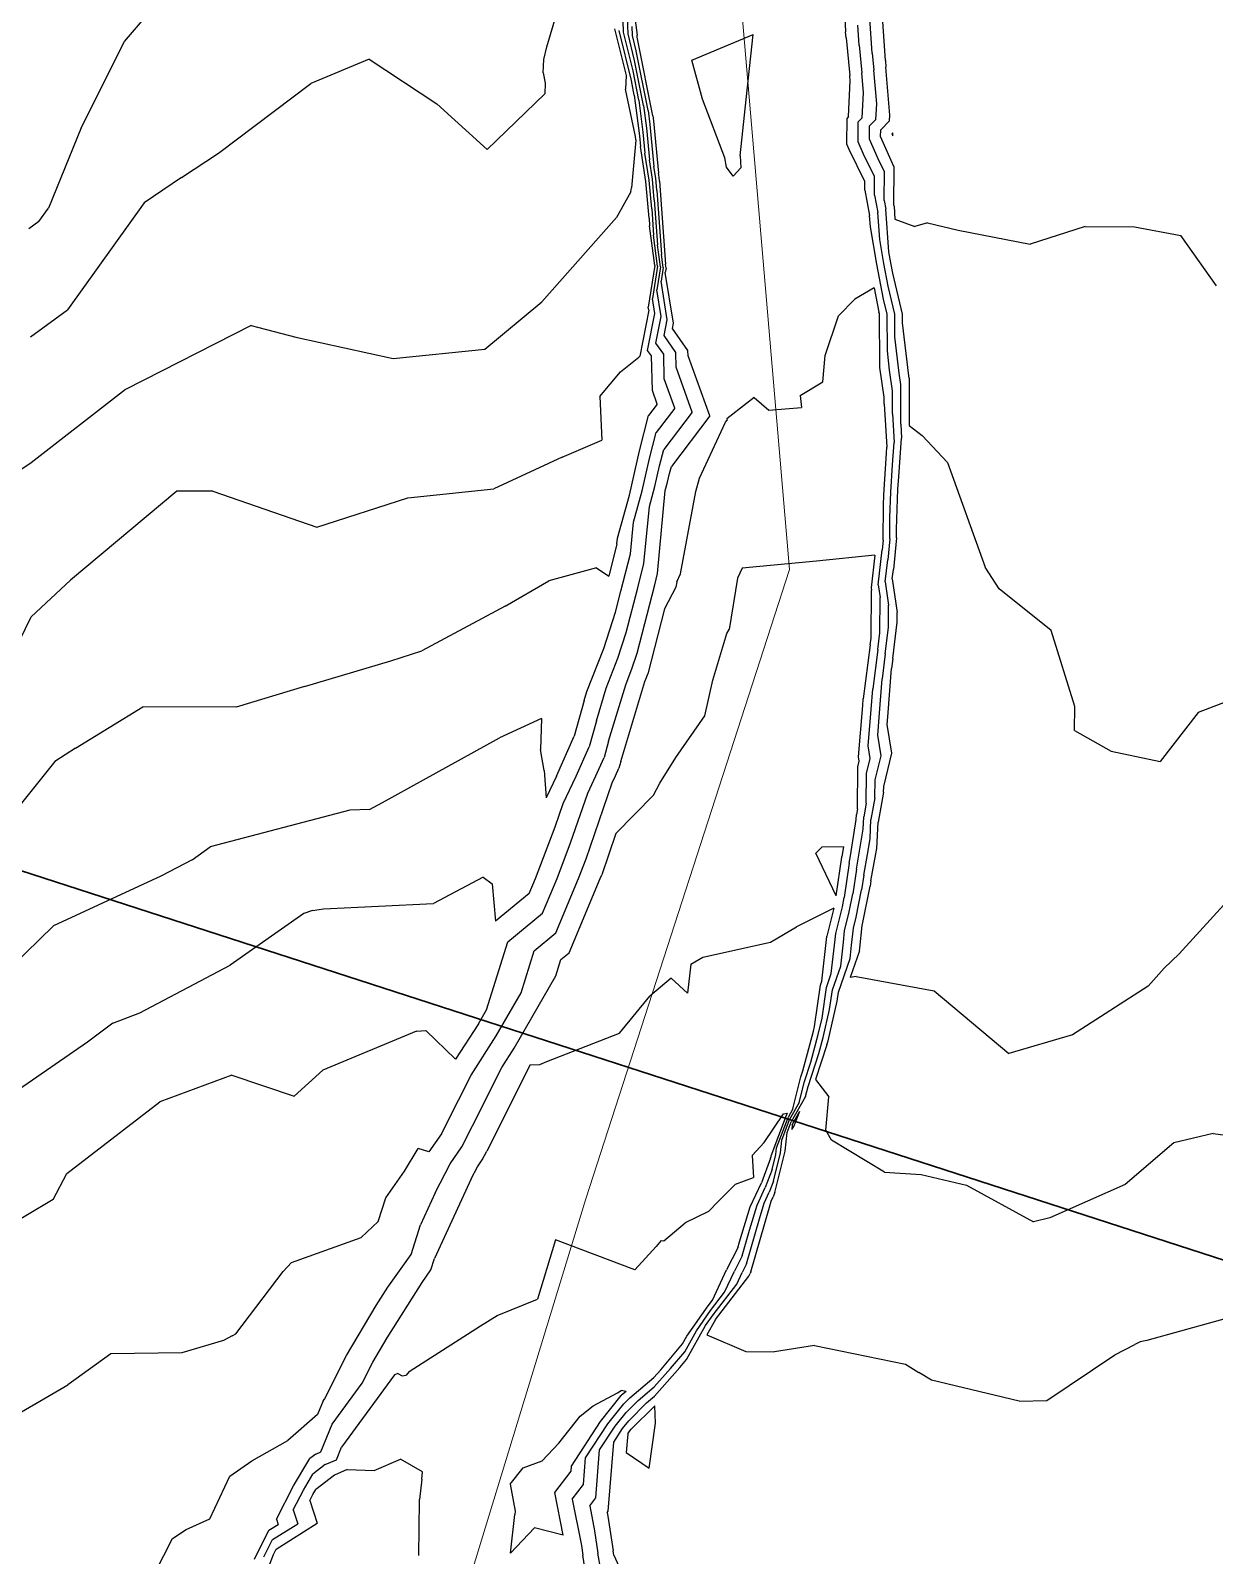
# Model space of a CAD drawing. Header units: metres. Extents: x -1120501 to 1198934, y -4928884 to 66998.
# Drawn here: x -1116 to -1005.4, y 459 to 601.4 of the extents above; entities that cross this region are included whole.
import ezdxf

# ---------------------------------------------------------------- set-up
doc = ezdxf.new("R2010")
doc.units = ezdxf.units.M
doc.layers.add('CL', color=5, linetype='Continuous')
doc.layers.add('Cross Sections', color=10, linetype='Continuous')
doc.layers.add('SURF2CONTOURS', color=7, linetype='Continuous', lineweight=0)

msp = doc.modelspace()

# ---------------------------------------------------------------- linework, layer by layer
at = {"color": 7, "lineweight": 0}
msp.add_circle((-684.64, 190.5), 66807.04, dxfattribs=at)
at = {"layer": 'CL', "linetype": 'Continuous', "lineweight": 0}
msp.add_lwpolyline([(-1035.69, 1461.09), (-1082.93, 1413.37), (-1091.26, 1383.15), (-1084.6, 1351.38), (-1067.7, 1290.1), (-1046.16, 1235.13), (-1016.3, 1185.51), (-1006.06, 1146.36), (-1008.09, 1097.22), (-1020.7, 1053.43), (-1024.74, 1018.09), (-1020.94, 965.61), (-1026.65, 923.13), (-1037.71, 875.18), (-1038.43, 823.3), (-1042.95, 747.27), (-1053.42, 684.56), (-1051.99, 631.61), (-1045.09, 551.05), (-1064.13, 492.27), (-1082.45, 432.3), (-1085.55, 405.76), (-1067.58, 367.8), (-1082.93, 319.26)], dxfattribs=at)
at = {"layer": 'Cross Sections', "linetype": 'Continuous', "lineweight": 30}
msp.add_line((-1202.85, 550.77), (-917.45, 458.33), dxfattribs=at)
at = {"layer": 'SURF2CONTOURS', "color": 4, "linetype": 'Continuous', "lineweight": -3}
for p, q in [((-1060.19, 607.54, 269), (-1059.34, 600.93, 269)), ((-1040.01, 604.18, 269), (-1039.86, 601.25, 269)), ((-1067.76, 599.84, 272), (-1066.84, 602.97, 272)), ((-1060.18, 601.05, 270), (-1060.24, 602.56, 270)), ((-1037.37, 599.26, 270), (-1037.59, 602.49, 270)), ((-1059.86, 596.68, 271), (-1061.02, 601.36, 271)), ((-1059.56, 598.55, 270), (-1060.18, 601.05, 270)), ((-1059.34, 600.74, 269), (-1059.34, 600.93, 269)), ((-1054.22, 598.58, 269), (-1048.5, 600.98, 269)), ((-1049.05, 595.79, 269), (-1048.5, 600.98, 269)), ((-1039.82, 600.69, 269), (-1039.86, 601.25, 269)), ((-1068.05, 598.67, 272), (-1067.76, 599.84, 272)), ((-1059.26, 600.42, 269), (-1059.34, 600.74, 269)), ((-1057.87, 593.39, 269), (-1059.26, 600.42, 269)), ((-1039.82, 600.69, 269), (-1039.47, 597.15, 269)), ((-1084.35, 598.69, 272), (-1089.8, 596.43, 272)), ((-1084.35, 598.69, 272), (-1078.05, 594.52, 272)), ((-1068.11, 597.41, 272), (-1068.05, 598.67, 272)), ((-1058.73, 594.36, 270), (-1059.56, 598.55, 270)), ((-1053.21, 594.94, 269), (-1054.22, 598.58, 269)), ((-1037.37, 599.26, 270), (-1037.22, 597.67, 270)), ((-1068.11, 597.41, 272), (-1067.91, 596.46, 272)), ((-1059.6, 595.34, 271), (-1059.86, 596.68, 271)), ((-1039.59, 593.33, 269), (-1039.43, 596.66, 269)), ((-1039.43, 596.66, 269), (-1039.47, 597.15, 269)), ((-1036.96, 594.53, 270), (-1037.22, 597.67, 270)), ((-1098.41, 589.9, 272), (-1089.8, 596.43, 272)), ((-1067.94, 595.44, 272), (-1073.35, 590.25, 272)), ((-1067.91, 596.46, 272), (-1067.94, 595.44, 272)), ((-1059.6, 595.34, 271), (-1059.12, 591.52, 271)), ((-1049.71, 589.67, 269), (-1049.05, 595.79, 269)), ((-1073.35, 590.25, 272), (-1078.05, 594.52, 272)), ((-1058.73, 594.36, 270), (-1058.47, 592.23, 270)), ((-1051.15, 589.47, 269), (-1053.21, 594.94, 269)), ((-1037.04, 593.06, 270), (-1036.96, 594.53, 270)), ((-1057.87, 593.39, 269), (-1057.81, 592.94, 269)), ((-1057.81, 592.94, 269), (-1057.34, 588.05, 269)), ((-1039.75, 590.74, 269), (-1039.73, 593.19, 269)), ((-1039.59, 593.33, 269), (-1039.73, 593.19, 269)), ((-1037.64, 591.22, 270), (-1037.63, 592.46, 270)), ((-1037.04, 593.06, 270), (-1037.63, 592.46, 270)), ((-1059.12, 591.52, 271), (-1059.03, 590.54, 271)), ((-1058.47, 592.23, 270), (-1058.19, 589.3, 270)), ((-1036.83, 589.37, 270), (-1037.64, 591.22, 270)), ((-1035.53, 591.72, 271), (-1035.45, 591.8, 271)), ((-1035.53, 591.7, 271), (-1035.53, 591.72, 271)), ((-1035.53, 591.7, 271), (-1035.46, 591.54, 271)), ((-1035.46, 591.54, 271), (-1035.45, 591.8, 271)), ((-1101.87, 587.63, 272), (-1098.41, 589.9, 272)), ((-1058.51, 587.28, 271), (-1059.03, 590.54, 271)), ((-1049.71, 589.67, 269), (-1049.65, 588.53, 269)), ((-1039.54, 590.26, 269), (-1039.75, 590.74, 269)), ((-1038.06, 587.28, 269), (-1039.54, 590.26, 269)), ((-1057.9, 587.48, 270), (-1058.19, 589.3, 270)), ((-1050.97, 588.59, 269), (-1051.15, 589.47, 269)), ((-1050.37, 587.77, 269), (-1050.97, 588.59, 269)), ((-1050.37, 587.77, 269), (-1049.65, 588.53, 269)), ((-1036.23, 588.17, 270), (-1036.83, 589.37, 270)), ((-1036.26, 585.5, 270), (-1036.23, 588.17, 270)), ((-1101.87, 587.63, 272), (-1105.37, 585.27, 272)), ((-1058.21, 583.84, 271), (-1058.51, 587.28, 271)), ((-1057.73, 585.56, 270), (-1057.9, 587.48, 270)), ((-1057.28, 587.68, 269), (-1057.34, 588.05, 269)), ((-1057.25, 587.29, 269), (-1057.28, 587.68, 269)), ((-1057.25, 587.29, 269), (-1056.68, 579.56, 269)), ((-1038.07, 586.47, 269), (-1038.06, 587.28, 269)), ((-1105.37, 585.27, 272), (-1112.54, 575.29, 272)), ((-1057.73, 585.56, 270), (-1057.42, 581.35, 270)), ((-1038.07, 586.47, 269), (-1037.62, 584.08, 269)), ((-1036.26, 585.5, 270), (-1036.1, 584.67, 270)), ((-1058.21, 583.84, 271), (-1058.16, 583.14, 271)), ((-1037.55, 583.03, 269), (-1037.62, 584.08, 269)), ((-1035.81, 580.69, 270), (-1036.1, 584.67, 270)), ((-1057.68, 579.42, 271), (-1058.16, 583.14, 271)), ((-1036.94, 579.54, 269), (-1037.55, 583.03, 269)), ((-1057.16, 579.3, 270), (-1057.42, 581.35, 270)), ((-1056.63, 579.17, 269), (-1056.68, 579.56, 269)), ((-1036.32, 576.28, 269), (-1036.94, 579.54, 269)), ((-1035.64, 579.67, 270), (-1035.81, 580.69, 270)), ((-1035.45, 578.72, 270), (-1035.64, 579.67, 270)), ((-1057.68, 579.42, 271), (-1058.29, 575.53, 271)), ((-1057.16, 579.3, 270), (-1057.5, 577.14, 270)), ((-1056.63, 579.17, 269), (-1056.7, 578.76, 269)), ((-1055.94, 574.03, 269), (-1056.7, 578.76, 269)), ((-1034.55, 574.88, 270), (-1035.45, 578.72, 270)), ((-1057.09, 574.65, 270), (-1057.5, 577.14, 270)), ((-1115.98, 572.75, 272), (-1112.54, 575.29, 272)), ((-1058.25, 575.26, 271), (-1059.09, 570.96, 271)), ((-1058.25, 575.26, 271), (-1058.29, 575.53, 271)), ((-1035.99, 574.89, 269), (-1036.32, 576.28, 269)), ((-1057.58, 572.18, 270), (-1057.09, 574.65, 270)), ((-1056.03, 573.55, 269), (-1055.94, 574.03, 269)), ((-1035.96, 571.44, 269), (-1035.99, 574.89, 269)), ((-1034.55, 574.08, 270), (-1034.55, 574.88, 270)), ((-1033.96, 569.11, 270), (-1034.55, 574.08, 270)), ((-1054.58, 571.47, 269), (-1056.03, 573.55, 269)), ((-1056.85, 571.14, 270), (-1057.58, 572.18, 270)), ((-1056.8, 568.84, 270), (-1056.85, 571.14, 270)), ((-1054.57, 570.99, 269), (-1054.58, 571.47, 269)), ((-1052.55, 565.37, 269), (-1054.57, 570.99, 269)), ((-1035.75, 569.64, 269), (-1035.96, 571.44, 269)), ((-1060.88, 569.49, 271), (-1059.18, 570.85, 271)), ((-1059.09, 570.96, 271), (-1059.18, 570.85, 271)), ((-1035.48, 567.71, 269), (-1035.75, 569.64, 269)), ((-1062.8, 567.19, 271), (-1060.88, 569.49, 271)), ((-1055.82, 566.11, 270), (-1056.8, 568.84, 270)), ((-1033.93, 568.89, 270), (-1033.96, 569.11, 270)), ((-1033.93, 568.89, 270), (-1033.94, 564.49, 270)), ((-1062.8, 567.19, 271), (-1062.62, 563.1, 271)), ((-1035.48, 565.57, 269), (-1035.48, 567.71, 269)), ((-1055.82, 566.11, 270), (-1057.56, 563.82, 270)), ((-1052.55, 565.37, 269), (-1056.13, 560.66, 269)), ((-1035.48, 565.57, 269), (-1035.32, 562.89, 269)), ((-1033.94, 564.49, 270), (-1032.72, 563.56, 270)), ((-1066.33, 561.54, 271), (-1062.62, 563.1, 271)), ((-1058.17, 561.41, 270), (-1057.56, 563.82, 270)), ((-1035.47, 560.8, 269), (-1035.32, 562.89, 269)), ((-1030.33, 561.04, 270), (-1032.72, 563.56, 270)), ((-1066.33, 561.54, 271), (-1072.7, 558.56, 271)), ((-1058.86, 558.39, 270), (-1058.17, 561.41, 270)), ((-1030.33, 561.04, 270), (-1026.83, 551.27, 270)), ((-1056.48, 559.2, 269), (-1056.3, 560.01, 269)), ((-1056.3, 560.01, 269), (-1056.13, 560.66, 269)), ((-1035.63, 558.27, 269), (-1035.47, 560.8, 269)), ((-1102.32, 558.35, 271), (-1112.25, 550.04, 271)), ((-1098.95, 558.36, 271), (-1102.32, 558.35, 271)), ((-1098.95, 558.36, 271), (-1089.25, 555, 271)), ((-1080.75, 557.73, 271), (-1072.7, 558.56, 271)), ((-1059.68, 555.45, 270), (-1058.86, 558.39, 270)), ((-1057.42, 550.67, 269), (-1056.7, 558.41, 269)), ((-1056.7, 558.41, 269), (-1056.48, 559.2, 269)), ((-1035.72, 555.9, 269), (-1035.63, 558.27, 269)), ((-1089.25, 555, 271), (-1080.75, 557.73, 271)), ((-1059.95, 552.51, 270), (-1059.68, 555.45, 270)), ((-1035.74, 553.9, 269), (-1035.72, 555.9, 269)), ((-1035.74, 553.9, 269), (-1035.92, 551.95, 269)), ((-1060.84, 549.02, 270), (-1059.95, 552.51, 270)), ((-1049.51, 551.16, 268), (-1049.95, 550.24, 268)), ((-1042.58, 551.82, 268), (-1049.51, 551.16, 268)), ((-1037.12, 552.37, 268), (-1042.58, 551.82, 268)), ((-1037.12, 552.37, 268), (-1037.47, 549.32, 268)), ((-1036.16, 549.87, 269), (-1035.92, 551.95, 269)), ((-1025.51, 549.24, 270), (-1026.83, 551.27, 270)), ((-1115.93, 546.62, 271), (-1112.25, 550.04, 271)), ((-1057.69, 549.6, 269), (-1057.42, 550.67, 269)), ((-1049.95, 550.24, 268), (-1050.74, 545.45, 268)), ((-1036.16, 549.87, 269), (-1035.84, 547.72, 269)), ((-1061.34, 547.06, 270), (-1060.84, 549.02, 270)), ((-1059.34, 543.22, 269), (-1057.69, 549.6, 269)), ((-1037.48, 544.62, 268), (-1037.44, 549.12, 268)), ((-1037.47, 549.32, 268), (-1037.44, 549.12, 268)), ((-1020.67, 545.33, 270), (-1025.51, 549.24, 270)), ((-1062.45, 543.65, 270), (-1061.34, 547.06, 270)), ((-1035.86, 545.62, 269), (-1035.84, 547.72, 269)), ((-1121.22, 535.76, 271), (-1115.93, 546.62, 271)), ((-1050.94, 545.07, 268), (-1050.74, 545.45, 268)), ((-1036.16, 543.15, 269), (-1035.86, 545.62, 269)), ((-1052.25, 540.71, 268), (-1050.94, 545.07, 268)), ((-1037.56, 543.99, 268), (-1038.21, 538.95, 268)), ((-1037.56, 543.99, 268), (-1037.48, 544.62, 268)), ((-1018.46, 538.23, 270), (-1020.67, 545.33, 270)), ((-1064.02, 539.66, 270), (-1062.45, 543.65, 270)), ((-1059.78, 541.86, 269), (-1059.34, 543.22, 269)), ((-1036.16, 543.15, 269), (-1036.46, 540.84, 269)), ((-1060.4, 540.27, 269), (-1059.78, 541.86, 269)), ((-1064.27, 538.82, 270), (-1064.02, 539.66, 270)), ((-1061.99, 535.02, 269), (-1060.4, 540.27, 269)), ((-1053.02, 537.37, 268), (-1052.25, 540.71, 268)), ((-1036.69, 537.63, 269), (-1036.46, 540.84, 269)), ((-999.41, 540.55, 270), (-1006.95, 537.7, 270)), ((-1064.27, 538.82, 270), (-1065.2, 535.49, 270)), ((-1038.65, 533.56, 268), (-1038.26, 538.33, 268)), ((-1038.26, 538.33, 268), (-1038.21, 538.95, 268)), ((-1068.27, 537.13, 270), (-1072.19, 535.31, 270)), ((-1068.27, 537.13, 270), (-1068.34, 534.23, 270)), ((-1055.7, 533.49, 268), (-1053.02, 537.37, 268)), ((-1036.86, 535.56, 269), (-1036.69, 537.63, 269)), ((-1018.47, 536, 270), (-1018.46, 538.23, 270)), ((-1006.95, 537.7, 270), (-1010.49, 533.12, 270)), ((-1066.86, 531.74, 270), (-1065.2, 535.49, 270)), ((-1036.55, 533.64, 269), (-1036.86, 535.56, 269)), ((-1018.47, 536, 270), (-1015.07, 534.07, 270)), ((-1079.28, 531.41, 270), (-1072.19, 535.31, 270)), ((-1068, 532.26, 270), (-1068.34, 534.23, 270)), ((-1061.99, 535.02, 269), (-1062.42, 533.49, 269)), ((-1015.07, 534.07, 270), (-1010.49, 533.12, 270)), ((-1063.18, 531.76, 269), (-1062.42, 533.49, 269)), ((-1057.2, 531.1, 268), (-1055.7, 533.49, 268)), ((-1038.74, 528.69, 268), (-1038.71, 532.62, 268)), ((-1038.71, 532.62, 268), (-1038.58, 533.13, 268)), ((-1038.58, 533.13, 268), (-1038.65, 533.56, 268)), ((-1037.1, 531.39, 269), (-1036.55, 533.64, 269)), ((-1083.12, 529.28, 270), (-1079.28, 531.41, 270)), ((-1068, 532.26, 270), (-1067.81, 529.72, 270)), ((-1066.86, 531.74, 270), (-1067.81, 529.72, 270)), ((-1063.94, 530.15, 269), (-1063.18, 531.76, 269)), ((-1037.12, 529.73, 269), (-1037.1, 531.39, 269)), ((-1065.54, 525.51, 269), (-1063.94, 530.15, 269)), ((-1057.8, 529.96, 268), (-1061.31, 526.4, 268)), ((-1057.8, 529.96, 268), (-1057.2, 531.1, 268)), ((-1037.12, 529.73, 269), (-1037.49, 527.69, 269)), ((-1086.16, 528.56, 270), (-1099.19, 525.13, 270)), ((-1084.32, 528.64, 270), (-1086.16, 528.56, 270)), ((-1084.32, 528.64, 270), (-1083.12, 529.28, 270)), ((-1038.74, 528.69, 268), (-1038.84, 528.16, 268)), ((-1039.41, 524.29, 268), (-1038.86, 527.69, 268)), ((-1038.86, 527.69, 268), (-1038.84, 528.16, 268)), ((-1037.58, 525.89, 269), (-1037.49, 527.69, 269)), ((-1066.81, 522.19, 269), (-1065.54, 525.51, 269)), ((-1061.31, 526.4, 268), (-1062.64, 522.54, 268)), ((-1037.82, 524.42, 269), (-1037.58, 525.89, 269)), ((-1100.89, 523.94, 270), (-1099.19, 525.13, 270)), ((-1039.53, 523.62, 268), (-1039.41, 524.29, 268)), ((-1038.17, 522.51, 269), (-1037.82, 524.42, 269)), ((-1100.89, 523.94, 270), (-1103.8, 522.4, 270)), ((-1039.53, 523.62, 268), (-1039.99, 520.4, 268)), ((-1103.8, 522.4, 270), (-1113.83, 517.78, 270)), ((-1068.17, 518.95, 269), (-1066.81, 522.19, 269)), ((-1065.69, 515.25, 268), (-1062.77, 522.2, 268)), ((-1062.77, 522.2, 268), (-1062.64, 522.54, 268)), ((-1038.17, 522.51, 269), (-1038.37, 521.12, 269)), ((-1040.16, 519.55, 268), (-1039.99, 520.4, 268)), ((-1038.88, 518.57, 269), (-1038.37, 521.12, 269)), ((-1071.42, 516.27, 269), (-1068.17, 518.95, 269)), ((-1040.78, 517.05, 268), (-1040.16, 519.55, 268)), ((-1039.13, 517.56, 269), (-1038.88, 518.57, 269)), ((-1119.6, 512.14, 270), (-1113.83, 517.78, 270)), ((-1040.84, 516.5, 268), (-1040.78, 517.05, 268)), ((-1039.3, 515.96, 269), (-1039.13, 517.56, 269)), ((-1073.41, 509.92, 269), (-1071.42, 516.27, 269)), ((-1041.2, 513.3, 268), (-1040.84, 516.5, 268)), ((-1039.44, 514.73, 269), (-1039.3, 515.96, 269)), ((-1066.93, 513.11, 268), (-1066.46, 514.62, 268)), ((-1066.46, 514.62, 268), (-1065.69, 515.25, 268)), ((-1040.52, 511.58, 269), (-1039.44, 514.73, 269)), ((-1070.8, 506.35, 268), (-1066.93, 513.11, 268)), ((-1041.64, 512.01, 268), (-1041.2, 513.3, 268)), ((-1042.06, 509.15, 268), (-1041.64, 512.01, 268)), ((-1040.64, 510.72, 269), (-1040.52, 511.58, 269)), ((-1074.15, 508.62, 269), (-1073.41, 509.92, 269)), ((-1041.5, 507.03, 269), (-1040.64, 510.72, 269)), ((-1074.15, 508.62, 269), (-1076.28, 505.31, 269)), ((-1042.41, 507.63, 268), (-1042.06, 509.15, 268)), ((-1079.92, 507.92, 269), (-1088.68, 504.3, 269)), ((-1079.92, 507.92, 269), (-1079.05, 507.98, 269)), ((-1079.05, 507.98, 269), (-1076.28, 505.31, 269)), ((-1043.1, 505.04, 268), (-1042.41, 507.63, 268)), ((-1041.6, 506.66, 269), (-1041.5, 507.03, 269)), ((-1071.95, 504.55, 268), (-1070.8, 506.35, 268)), ((-1041.6, 506.66, 269), (-1042.68, 503.42, 269)), ((-1091.36, 501.86, 269), (-1088.68, 504.3, 269)), ((-1074.69, 499.1, 268), (-1071.95, 504.55, 268)), ((-1043.7, 503.22, 268), (-1043.1, 505.04, 268)), ((-1097.17, 503.83, 269), (-1103.89, 501.32, 269)), ((-1097.17, 503.83, 269), (-1091.36, 501.86, 269)), ((-1044.19, 501.27, 268), (-1043.7, 503.22, 268)), ((-1042.68, 503.42, 269), (-1041.44, 501.8, 269)), ((-1112.58, 494.64, 269), (-1103.89, 501.32, 269)), ((-1044.19, 501.27, 268), (-1045.1, 499.67, 268)), ((-1041.71, 498.7, 269), (-1041.44, 501.8, 269)), ((-1047.47, 497.53, 267), (-1045.65, 500.22, 267)), ((-1046.81, 496.3, 267), (-1045.38, 500.09, 267)), ((-1045.65, 500.22, 267), (-1045.33, 500.29, 267)), ((-1045.37, 500.11, 267), (-1045.38, 500.09, 267)), ((-1045.33, 500.29, 267), (-1045.37, 500.11, 267)), ((-1044.81, 499.26, 269), (-1044.13, 500.47, 269)), ((-1044.7, 499.02, 269), (-1044.13, 500.47, 269)), ((-1075.69, 497.12, 268), (-1074.69, 499.1, 268)), ((-1045.82, 497.75, 268), (-1045.1, 499.67, 268)), ((-1044.84, 499.2, 269), (-1044.88, 498.75, 269)), ((-1044.88, 498.75, 269), (-1044.7, 499.02, 269)), ((-1044.84, 499.2, 269), (-1044.81, 499.26, 269)), ((-1041.19, 497.76, 269), (-1041.71, 498.7, 269)), ((-1005.55, 498.39, 269), (-1009.2, 497.49, 269)), ((-1005.55, 498.39, 269), (-1000.78, 497.72, 269)), ((-1076.8, 495.53, 268), (-1075.69, 497.12, 268)), ((-1048.58, 496.32, 267), (-1047.47, 497.53, 267)), ((-1045.93, 496.56, 268), (-1045.82, 497.75, 268)), ((-1036.22, 494.78, 269), (-1041.19, 497.76, 269)), ((-1009.2, 497.49, 269), (-1013.74, 493.6, 269)), ((-1078.19, 492.83, 268), (-1076.8, 495.53, 268)), ((-1048.58, 496.32, 267), (-1048.45, 494.27, 267)), ((-1046.86, 496.08, 267), (-1047.73, 493.77, 267)), ((-1046.86, 496.08, 267), (-1046.82, 496.23, 267)), ((-1046.82, 496.23, 267), (-1046.81, 496.3, 267)), ((-1046.6, 493.94, 268), (-1045.93, 496.56, 268)), ((-1113.88, 492.2, 269), (-1112.58, 494.64, 269)), ((-1050.15, 493.65, 267), (-1048.45, 494.27, 267)), ((-1036.22, 494.78, 269), (-1032.8, 494.55, 269)), ((-1032.8, 494.55, 269), (-1028.57, 493.55, 269)), ((-1078.19, 492.83, 268), (-1079.56, 489.86, 268)), ((-1051.78, 491.99, 267), (-1050.15, 493.65, 267)), ((-1048.78, 491.52, 267), (-1047.73, 493.77, 267)), ((-1047.47, 491.88, 268), (-1046.99, 492.9, 268)), ((-1046.6, 493.94, 268), (-1046.99, 492.9, 268)), ((-1028.57, 493.55, 269), (-1022.3, 490.13, 269)), ((-1013.74, 493.6, 269), (-1020.79, 490.5, 269)), ((-1113.88, 492.2, 269), (-1118.65, 489.34, 269)), ((-1052.68, 491.09, 267), (-1051.78, 491.99, 267)), ((-1049.76, 488.26, 267), (-1048.78, 491.52, 267)), ((-1047.91, 490.41, 268), (-1047.47, 491.88, 268)), ((-1080.44, 487.07, 268), (-1079.56, 489.86, 268)), ((-1056.83, 488.34, 267), (-1054.83, 490.03, 267)), ((-1052.68, 491.09, 267), (-1054.83, 490.03, 267)), ((-1049.11, 486.2, 268), (-1047.91, 490.41, 268)), ((-1020.79, 490.5, 269), (-1022.3, 490.13, 269)), ((-1066.94, 488.44, 267), (-1068.63, 482.9, 267)), ((-1059.53, 485.66, 267), (-1066.94, 488.44, 267)), ((-1082.61, 484.04, 268), (-1080.44, 487.07, 268)), ((-1059.53, 485.66, 267), (-1057.54, 487.83, 267)), ((-1057.09, 488.38, 267), (-1057.54, 487.83, 267)), ((-1057.09, 488.38, 267), (-1056.83, 488.34, 267)), ((-1049.92, 487.7, 267), (-1050.98, 485.65, 267)), ((-1049.92, 487.7, 267), (-1049.76, 488.26, 267)), ((-1052.3, 482.82, 267), (-1050.98, 485.65, 267)), ((-1049.11, 486.2, 268), (-1049.51, 485.41, 268)), ((-1052.24, 481.43, 268), (-1050.02, 484.32, 268)), ((-1050.02, 484.32, 268), (-1049.51, 485.41, 268)), ((-1083.7, 482.31, 268), (-1082.61, 484.04, 268)), ((-1072.4, 481.38, 267), (-1068.63, 482.9, 267)), ((-1052.7, 482.29, 267), (-1052.3, 482.82, 267)), ((-1086.48, 477.66, 268), (-1083.7, 482.31, 268)), ((-1073.96, 480.42, 267), (-1072.4, 481.38, 267)), ((-1054.68, 479.44, 267), (-1052.7, 482.29, 267)), ((-1052.93, 480.44, 268), (-1052.24, 481.43, 268)), ((-1080.61, 476.15, 267), (-1073.96, 480.42, 267)), ((-1054.71, 477.26, 268), (-1052.93, 480.44, 268)), ((-1057.12, 476.32, 267), (-1055.08, 478.74, 267)), ((-1055.08, 478.74, 267), (-1054.68, 479.44, 267)), ((-1088.54, 473.58, 268), (-1086.48, 477.66, 268)), ((-1055.33, 476.54, 268), (-1054.71, 477.26, 268)), ((-1081.98, 475.85, 267), (-1086.94, 469.09, 267)), ((-1081.68, 475.98, 267), (-1081.98, 475.85, 267)), ((-1081.68, 475.98, 267), (-1081.28, 475.75, 267)), ((-1081.28, 475.75, 267), (-1080.91, 475.82, 267)), ((-1080.61, 476.15, 267), (-1080.91, 475.82, 267)), ((-1057.12, 476.32, 267), (-1057.78, 475.58, 267)), ((-1055.33, 476.54, 268), (-1057.71, 473.85, 268)), ((-1060.01, 473.7, 267), (-1057.78, 475.58, 267)), ((-1088.66, 473.41, 268), (-1089.18, 472.14, 268)), ((-1088.66, 473.41, 268), (-1088.54, 473.58, 268)), ((-1062.06, 471.26, 267), (-1060.58, 473.13, 267)), ((-1060.01, 473.7, 267), (-1060.58, 473.13, 267)), ((-1058.45, 473.22, 268), (-1060.12, 471.55, 268)), ((-1058.45, 473.22, 268), (-1057.71, 473.85, 268)), ((-1089.18, 472.14, 268), (-1091.96, 469.71, 268)), ((-1060.7, 470.82, 268), (-1060.12, 471.55, 268)), ((-1064.14, 468.08, 267), (-1062.06, 471.26, 267)), ((-1061.51, 469.57, 268), (-1060.7, 470.82, 268)), ((-1095.32, 467.81, 268), (-1091.96, 469.71, 268)), ((-1087.42, 467.91, 267), (-1086.94, 469.09, 267)), ((-1062.05, 463.1, 268), (-1061.51, 469.57, 268)), ((-1097.38, 466.38, 268), (-1095.32, 467.81, 268)), ((-1088.47, 467.47, 267), (-1089.61, 466.58, 267)), ((-1088.47, 467.47, 267), (-1087.42, 467.91, 267)), ((-1064.35, 465.6, 267), (-1064.14, 468.08, 267)), ((-1099.24, 462.41, 268), (-1097.38, 466.38, 268)), ((-1090.5, 465.08, 267), (-1089.61, 466.58, 267)), ((-1091.44, 463.24, 267), (-1090.5, 465.08, 267)), ((-1065.39, 464.23, 267), (-1064.35, 465.6, 267)), ((-1065.39, 464.23, 267), (-1064.54, 459.9, 267)), ((-1091.44, 463.24, 267), (-1091.02, 461.93, 267)), ((-1062.14, 462.99, 268), (-1062.05, 463.1, 268)), ((-1062.14, 462.99, 268), (-1062.07, 462.64, 268)), ((-1102.72, 460.57, 268), (-1101.44, 461.39, 268)), ((-1101.44, 461.39, 268), (-1099.24, 462.41, 268)), ((-1093.38, 460.46, 267), (-1091.02, 461.93, 267)), ((-1062.07, 462.64, 268), (-1061.58, 459.4, 268)), ((-1105.62, 454.91, 268), (-1102.72, 460.57, 268)), ((-1094.18, 458.85, 267), (-1093.38, 460.46, 267)), ((-1064.54, 459.9, 267), (-1064.4, 458.99, 267)), ((-1063.95, 456.25, 267), (-1064.4, 458.99, 267)), ((-1061.51, 459.02, 268), (-1061.58, 459.4, 268)), ((-1061.51, 459.02, 268), (-1060.12, 455.93, 268))]:
    msp.add_line(p, q, dxfattribs=at)
at = {"layer": 'SURF2CONTOURS', "color": 2, "linetype": 'Continuous', "lineweight": -3}
for p, q in [((-1107.21, 600.33, 272.5), (-1104.05, 604, 272.5)), ((-1060.6, 601.21, 270.5), (-1060.68, 603.38, 270.5)), ((-1036.15, 598.55, 270.5), (-1036.46, 603.11, 270.5)), ((-1061.44, 601.52, 271.5), (-1060.36, 597.15, 271.5)), ((-1059.71, 597.61, 270.5), (-1060.6, 601.21, 270.5)), ((-1059.76, 600.89, 269.5), (-1059.79, 601.75, 269.5)), ((-1059.41, 599.48, 269.5), (-1059.76, 600.89, 269.5)), ((-1038.6, 599.98, 269.5), (-1038.72, 601.87, 269.5)), ((-1111.24, 592.27, 272.5), (-1107.21, 600.33, 272.5)), ((-1058.3, 593.88, 269.5), (-1059.41, 599.48, 269.5)), ((-1038.6, 599.98, 269.5), (-1038.34, 597.41, 269.5)), ((-1036.15, 598.55, 270.5), (-1036.09, 597.93, 270.5)), ((-1060.36, 597.15, 271.5), (-1060.42, 595.88, 271.5)), ((-1059.17, 594.85, 270.5), (-1059.71, 597.61, 270.5)), ((-1038.19, 595.59, 269.5), (-1038.34, 597.41, 269.5)), ((-1035.73, 593.46, 270.5), (-1036.09, 597.93, 270.5)), ((-1059.49, 591.48, 271.5), (-1060.42, 595.88, 271.5)), ((-1038.31, 593.2, 269.5), (-1038.19, 595.59, 269.5)), ((-1059.17, 594.85, 270.5), (-1058.79, 591.87, 270.5)), ((-1058.3, 593.88, 269.5), (-1058.14, 592.58, 269.5)), ((-1058.14, 592.58, 269.5), (-1057.76, 588.67, 269.5)), ((-1038.7, 590.98, 269.5), (-1038.68, 592.83, 269.5)), ((-1038.31, 593.2, 269.5), (-1038.68, 592.83, 269.5)), ((-1035.76, 592.92, 270.5), (-1036.58, 592.09, 270.5)), ((-1035.76, 592.92, 270.5), (-1035.73, 593.46, 270.5)), ((-1111.24, 592.27, 272.5), (-1114.29, 584.79, 272.5)), ((-1059.44, 591.11, 271.5), (-1059.87, 586.66, 271.5)), ((-1059.45, 591.16, 271.5), (-1059.49, 591.48, 271.5)), ((-1059.45, 591.16, 271.5), (-1059.45, 591.16, 271.5)), ((-1059.45, 591.16, 271.5), (-1059.44, 591.11, 271.5)), ((-1058.79, 591.87, 270.5), (-1058.61, 589.92, 270.5)), ((-1038.19, 589.81, 269.5), (-1038.7, 590.98, 269.5)), ((-1036.59, 591.46, 270.5), (-1036.58, 592.09, 270.5)), ((-1035.48, 588.93, 270.5), (-1036.59, 591.46, 270.5)), ((-1058.2, 587.38, 270.5), (-1058.61, 589.92, 270.5)), ((-1037.15, 587.72, 269.5), (-1038.19, 589.81, 269.5)), ((-1057.59, 587.58, 269.5), (-1057.76, 588.67, 269.5)), ((-1035.32, 588.61, 270.5), (-1035.48, 588.93, 270.5)), ((-1035.35, 585.01, 270.5), (-1035.32, 588.61, 270.5)), ((-1059.92, 586.29, 271.5), (-1059.87, 586.66, 271.5)), ((-1057.97, 584.7, 270.5), (-1058.2, 587.38, 270.5)), ((-1057.49, 586.43, 269.5), (-1057.59, 587.58, 269.5)), ((-1037.16, 585.98, 269.5), (-1037.15, 587.72, 269.5)), ((-1059.92, 586.29, 271.5), (-1061.27, 583.91, 271.5)), ((-1057.49, 586.43, 269.5), (-1057.05, 580.46, 269.5)), ((-1037.16, 585.98, 269.5), (-1036.86, 584.38, 269.5)), ((-1115.21, 583.52, 272.5), (-1114.29, 584.79, 272.5)), ((-1061.27, 583.91, 271.5), (-1068.22, 576.02, 271.5)), ((-1057.97, 584.7, 270.5), (-1057.79, 582.24, 270.5)), ((-1036.68, 581.86, 269.5), (-1036.86, 584.38, 269.5)), ((-1035.35, 585.01, 270.5), (-1035.34, 584.97, 270.5)), ((-1035.34, 584.97, 270.5), (-1035.25, 583.75, 270.5)), ((-1115.21, 583.52, 272.5), (-1116.13, 582.84, 272.5)), ((-1035.25, 583.75, 270.5), (-1033.39, 583.07, 270.5)), ((-1032.22, 583.42, 270.5), (-1033.39, 583.07, 270.5)), ((-1032.22, 583.42, 270.5), (-1029.36, 582.72, 270.5)), ((-1029.36, 582.72, 270.5), (-1022.61, 581.4, 270.5)), ((-1017.5, 583.07, 270.5), (-1022.61, 581.4, 270.5)), ((-1017.5, 583.07, 270.5), (-1012.89, 583.03, 270.5)), ((-1012.89, 583.03, 270.5), (-1008.56, 582.21, 270.5)), ((-1057.42, 579.36, 270.5), (-1057.79, 582.24, 270.5)), ((-1036.29, 579.6, 269.5), (-1036.68, 581.86, 269.5)), ((-1005.22, 577.53, 270.5), (-1008.56, 582.21, 270.5)), ((-1056.9, 579.23, 269.5), (-1057.05, 580.46, 269.5)), ((-1035.88, 577.5, 269.5), (-1036.29, 579.6, 269.5)), ((-1057.42, 579.36, 270.5), (-1057.89, 576.34, 270.5)), ((-1056.9, 579.23, 269.5), (-1057.1, 577.95, 269.5)), ((-1056.52, 574.34, 269.5), (-1057.1, 577.95, 269.5)), ((-1037.19, 577.34, 268.5), (-1039, 576.27, 268.5)), ((-1037.19, 577.34, 268.5), (-1036.75, 575.05, 268.5)), ((-1035.27, 574.89, 269.5), (-1035.88, 577.5, 269.5)), ((-1073.54, 571.61, 271.5), (-1068.22, 576.02, 271.5)), ((-1057.67, 574.95, 270.5), (-1057.89, 576.34, 270.5)), ((-1040.53, 574.73, 268.5), (-1039, 576.27, 268.5)), ((-1058.35, 571.5, 270.5), (-1057.67, 574.95, 270.5)), ((-1056.8, 572.87, 269.5), (-1056.52, 574.34, 269.5)), ((-1041.78, 571.02, 268.5), (-1040.53, 574.73, 268.5)), ((-1036.71, 574.9, 268.5), (-1036.75, 575.05, 268.5)), ((-1036.67, 570.12, 268.5), (-1036.71, 574.9, 268.5)), ((-1035.26, 572.76, 269.5), (-1035.27, 574.89, 269.5)), ((-1095.36, 573.81, 271.5), (-1107.12, 567.83, 271.5)), ((-1095.36, 573.81, 271.5), (-1091.19, 572.73, 271.5)), ((-1091.19, 572.73, 271.5), (-1082.1, 570.74, 271.5)), ((-1055.72, 571.31, 269.5), (-1056.8, 572.87, 269.5)), ((-1034.86, 569.38, 269.5), (-1035.26, 572.76, 269.5)), ((-1082.1, 570.74, 271.5), (-1073.54, 571.61, 271.5)), ((-1057.99, 570.98, 270.5), (-1058.35, 571.5, 270.5)), ((-1055.68, 569.92, 269.5), (-1055.72, 571.31, 269.5)), ((-1041.98, 568.57, 268.5), (-1041.78, 571.02, 268.5)), ((-1057.91, 567.76, 270.5), (-1057.99, 570.98, 270.5)), ((-1054.18, 565.74, 269.5), (-1055.68, 569.92, 269.5)), ((-1036.65, 569.9, 268.5), (-1036.67, 570.12, 268.5)), ((-1036.25, 567.12, 268.5), (-1036.65, 569.9, 268.5)), ((-1044.11, 567.27, 268.5), (-1041.98, 568.57, 268.5)), ((-1034.71, 568.3, 269.5), (-1034.86, 569.38, 269.5)), ((-1034.71, 564.62, 269.5), (-1034.71, 568.3, 269.5)), ((-1107.12, 567.83, 271.5), (-1115.92, 560.99, 271.5)), ((-1057.45, 566.48, 270.5), (-1057.91, 567.76, 270.5)), ((-1048.4, 567.09, 268.5), (-1049.11, 566.53, 268.5)), ((-1048.4, 567.09, 268.5), (-1047.04, 565.91, 268.5)), ((-1044.11, 567.27, 268.5), (-1043.98, 566.16, 268.5)), ((-1036.25, 566.52, 268.5), (-1036.25, 567.12, 268.5)), ((-1059.11, 562.12, 270.5), (-1058.27, 565.41, 270.5)), ((-1057.45, 566.48, 270.5), (-1058.27, 565.41, 270.5)), ((-1054.18, 565.74, 269.5), (-1056.85, 562.24, 269.5)), ((-1049.11, 566.53, 268.5), (-1050.96, 565.12, 268.5)), ((-1047.04, 565.91, 268.5), (-1043.98, 566.16, 268.5)), ((-1036.25, 566.52, 268.5), (-1036, 562.47, 268.5)), ((-1053.51, 559.57, 268.5), (-1051.07, 564.79, 268.5)), ((-1051.07, 564.79, 268.5), (-1050.91, 564.99, 268.5)), ((-1050.96, 565.12, 268.5), (-1050.91, 564.99, 268.5)), ((-1034.71, 564.62, 269.5), (-1034.63, 563.31, 269.5)), ((-1036.04, 561.9, 268.5), (-1036, 562.47, 268.5)), ((-1034.9, 559.69, 269.5), (-1034.63, 563.31, 269.5)), ((-1060.05, 557.98, 270.5), (-1059.11, 562.12, 270.5)), ((-1057.24, 560.71, 269.5), (-1056.85, 562.24, 269.5)), ((-1036.29, 558.02, 268.5), (-1036.04, 561.9, 268.5)), ((-1115.92, 560.99, 271.5), (-1119.73, 558.44, 271.5)), ((-1057.67, 558.79, 269.5), (-1057.24, 560.71, 269.5)), ((-1034.97, 558.53, 269.5), (-1034.9, 559.69, 269.5)), ((-1058.19, 556.93, 269.5), (-1057.67, 558.79, 269.5)), ((-1055.27, 550.63, 268.5), (-1053.86, 558.33, 268.5)), ((-1053.86, 558.33, 268.5), (-1053.51, 559.57, 268.5)), ((-1035.11, 554.81, 269.5), (-1034.97, 558.53, 269.5)), ((-1061.17, 553.97, 270.5), (-1060.05, 557.98, 270.5)), ((-1058.69, 551.59, 269.5), (-1058.19, 556.93, 269.5)), ((-1036.35, 553.79, 268.5), (-1036.32, 557, 268.5)), ((-1036.32, 557, 268.5), (-1036.29, 558.02, 268.5)), ((-1061.22, 553.43, 270.5), (-1061.17, 553.97, 270.5)), ((-1035.12, 554, 269.5), (-1035.4, 551.03, 269.5)), ((-1035.12, 554, 269.5), (-1035.11, 554.81, 269.5)), ((-1061.22, 553.43, 270.5), (-1061.98, 550.42, 270.5)), ((-1036.81, 549.6, 268.5), (-1036.44, 552.86, 268.5)), ((-1036.35, 553.79, 268.5), (-1036.44, 552.86, 268.5)), ((-1063.12, 551.19, 270.5), (-1067.57, 549.98, 270.5)), ((-1063.12, 551.19, 270.5), (-1061.98, 550.42, 270.5)), ((-1059.26, 549.31, 269.5), (-1058.69, 551.59, 269.5)), ((-1071.66, 547.62, 270.5), (-1067.57, 549.98, 270.5)), ((-1055.62, 549.9, 268.5), (-1055.7, 549.38, 268.5)), ((-1055.62, 549.9, 268.5), (-1055.27, 550.63, 268.5)), ((-1035.5, 550.15, 269.5), (-1035.4, 551.03, 269.5)), ((-1035.5, 550.15, 269.5), (-1035.04, 547.03, 269.5)), ((-1060.34, 545.14, 269.5), (-1059.26, 549.31, 269.5)), ((-1055.7, 549.38, 268.5), (-1056.77, 547.37, 268.5)), ((-1036.81, 549.6, 268.5), (-1036.64, 548.42, 268.5)), ((-1036.67, 545.12, 268.5), (-1036.64, 548.42, 268.5)), ((-1071.66, 547.62, 270.5), (-1079.44, 543.45, 270.5)), ((-1056.77, 547.37, 268.5), (-1058.33, 541.3, 268.5)), ((-1035.05, 546.12, 269.5), (-1035.04, 547.03, 269.5)), ((-1035.46, 542.73, 269.5), (-1035.05, 546.12, 269.5)), ((-1061.12, 542.75, 269.5), (-1060.34, 545.14, 269.5)), ((-1036.86, 543.57, 268.5), (-1036.67, 545.12, 268.5)), ((-1090.38, 540.1, 270.5), (-1082.33, 542.51, 270.5)), ((-1082.33, 542.51, 270.5), (-1079.44, 543.45, 270.5)), ((-1062.21, 539.97, 269.5), (-1061.12, 542.75, 269.5)), ((-1036.86, 543.57, 268.5), (-1037.33, 539.9, 268.5)), ((-1035.46, 542.73, 269.5), (-1035.58, 541.79, 269.5)), ((-1058.44, 540.96, 268.5), (-1058.33, 541.3, 268.5)), ((-1035.91, 537.29, 269.5), (-1035.58, 541.79, 269.5)), ((-1090.38, 540.1, 270.5), (-1096.79, 538.18, 270.5)), ((-1063.13, 536.92, 269.5), (-1062.21, 539.97, 269.5)), ((-1060.85, 533.12, 268.5), (-1058.6, 540.57, 268.5)), ((-1058.6, 540.57, 268.5), (-1058.44, 540.96, 268.5)), ((-1037.47, 537.98, 268.5), (-1037.33, 539.9, 268.5)), ((-1111.79, 534.35, 270.5), (-1105.48, 538.22, 270.5)), ((-1096.79, 538.18, 270.5), (-1105.48, 538.22, 270.5)), ((-1063.13, 536.92, 269.5), (-1063.81, 534.49, 269.5)), ((-1037.76, 534.56, 268.5), (-1037.47, 537.98, 268.5)), ((-1035.97, 536.56, 269.5), (-1035.91, 537.29, 269.5)), ((-1035.53, 533.9, 269.5), (-1035.97, 536.56, 269.5)), ((-1111.79, 534.35, 270.5), (-1113.72, 533.12, 270.5)), ((-1065.02, 531.75, 269.5), (-1063.81, 534.49, 269.5)), ((-1037.56, 533.38, 268.5), (-1037.76, 534.56, 268.5)), ((-1113.72, 533.12, 270.5), (-1119.3, 526.13, 270.5)), ((-1060.85, 533.12, 268.5), (-1061.03, 532.49, 268.5)), ((-1037.91, 532, 268.5), (-1037.56, 533.38, 268.5)), ((-1036.3, 530.77, 269.5), (-1035.53, 533.9, 269.5)), ((-1066.23, 529.19, 269.5), (-1065.02, 531.75, 269.5)), ((-1061.66, 531.11, 268.5), (-1061.34, 531.77, 268.5)), ((-1061.34, 531.77, 268.5), (-1061.03, 532.49, 268.5)), ((-1037.93, 529.21, 268.5), (-1037.91, 532, 268.5)), ((-1064.09, 524.03, 268.5), (-1061.66, 531.11, 268.5)), ((-1036.31, 530.24, 269.5), (-1036.82, 527.46, 269.5)), ((-1036.31, 530.24, 269.5), (-1036.3, 530.77, 269.5)), ((-1066.98, 527, 269.5), (-1066.23, 529.19, 269.5)), ((-1037.93, 529.21, 268.5), (-1038.17, 527.93, 268.5)), ((-1068.83, 522.19, 269.5), (-1066.98, 527, 269.5)), ((-1038.22, 526.79, 268.5), (-1038.17, 527.93, 268.5)), ((-1036.94, 524.99, 269.5), (-1036.82, 527.46, 269.5)), ((-1038.62, 524.36, 268.5), (-1038.22, 526.79, 268.5)), ((-1064.79, 522.19, 268.5), (-1064.09, 524.03, 268.5)), ((-1042.64, 524.55, 267.5), (-1042.08, 525.1, 267.5)), ((-1040.73, 520.57, 267.5), (-1042.64, 524.55, 267.5)), ((-1040.06, 525.13, 267.5), (-1042.08, 525.1, 267.5)), ((-1040.73, 520.57, 267.5), (-1040.21, 524.18, 267.5)), ((-1040.06, 525.13, 267.5), (-1040.21, 524.23, 267.5)), ((-1040.21, 524.18, 267.5), (-1040.21, 524.23, 267.5)), ((-1038.85, 523.07, 268.5), (-1038.62, 524.36, 268.5)), ((-1037.49, 521.96, 269.5), (-1037.03, 524.48, 269.5)), ((-1037.03, 524.48, 269.5), (-1036.94, 524.99, 269.5)), ((-1038.85, 523.07, 268.5), (-1039.18, 520.76, 268.5)), ((-1008.72, 515.16, 269.5), (-1001.32, 523.27, 269.5)), ((-1073.71, 522.31, 269.5), (-1078.36, 519.84, 269.5)), ((-1073.71, 522.31, 269.5), (-1072.87, 521.7, 269.5)), ((-1072.87, 521.7, 269.5), (-1072.56, 518.21, 269.5)), ((-1069.41, 520.8, 269.5), (-1068.83, 522.19, 269.5)), ((-1066.93, 517.1, 268.5), (-1064.79, 522.19, 268.5)), ((-1038.24, 518.08, 269.5), (-1037.56, 521.48, 269.5)), ((-1037.49, 521.96, 269.5), (-1037.56, 521.48, 269.5)), ((-1088.61, 519.36, 269.5), (-1078.36, 519.84, 269.5)), ((-1069.41, 520.8, 269.5), (-1072.56, 518.21, 269.5)), ((-1039.52, 519.06, 268.5), (-1039.18, 520.76, 268.5)), ((-1090.46, 518.91, 269.5), (-1097.35, 514.09, 269.5)), ((-1089.64, 519.21, 269.5), (-1090.46, 518.91, 269.5)), ((-1089.64, 519.21, 269.5), (-1088.61, 519.36, 269.5)), ((-1040.96, 519.41, 267.5), (-1044.45, 517.66, 267.5)), ((-1040.96, 519.41, 267.5), (-1041.6, 516.8, 267.5)), ((-1039.96, 517.3, 268.5), (-1039.52, 519.06, 268.5)), ((-1068.94, 515.44, 268.5), (-1066.93, 517.1, 268.5)), ((-1046.88, 516.25, 267.5), (-1044.45, 517.66, 267.5)), ((-1040.07, 516.23, 268.5), (-1039.96, 517.3, 268.5)), ((-1038.53, 515.69, 269.5), (-1038.31, 517.81, 269.5)), ((-1038.31, 517.81, 269.5), (-1038.24, 518.08, 269.5)), ((-1053.19, 514.83, 267.5), (-1046.88, 516.25, 267.5)), ((-1042.08, 512.59, 267.5), (-1041.61, 516.78, 267.5)), ((-1041.61, 516.78, 267.5), (-1041.6, 516.8, 267.5)), ((-1040.32, 514.01, 268.5), (-1040.07, 516.23, 268.5)), ((-1038.56, 515.44, 269.5), (-1038.53, 515.69, 269.5)), ((-1105.78, 509.64, 269.5), (-1097.35, 514.09, 269.5)), ((-1070.17, 511.51, 268.5), (-1068.94, 515.44, 268.5)), ((-1054.3, 514.18, 267.5), (-1054.63, 511.49, 267.5)), ((-1054.3, 514.18, 267.5), (-1053.19, 514.83, 267.5)), ((-1038.56, 515.44, 269.5), (-1039.42, 512.93, 269.5)), ((-1010.12, 513.81, 269.5), (-1008.72, 515.16, 269.5)), ((-1056.15, 512.89, 267.5), (-1058.15, 511.19, 267.5)), ((-1056.15, 512.89, 267.5), (-1054.63, 511.49, 267.5)), ((-1041.08, 511.79, 268.5), (-1040.32, 514.01, 268.5)), ((-1038.89, 513.04, 269.5), (-1039.42, 512.93, 269.5)), ((-1038.89, 513.04, 269.5), (-1031.59, 511.7, 269.5)), ((-1010.12, 513.81, 269.5), (-1011.61, 512.13, 269.5)), ((-1072.48, 507.48, 268.5), (-1070.17, 511.51, 268.5)), ((-1060.97, 507.74, 267.5), (-1058.15, 511.19, 267.5)), ((-1042.76, 508.37, 267.5), (-1042.2, 512.23, 267.5)), ((-1042.2, 512.23, 267.5), (-1042.08, 512.59, 267.5)), ((-1041.35, 509.94, 268.5), (-1041.08, 511.79, 268.5)), ((-1031.59, 511.7, 269.5), (-1024.63, 505.84, 269.5)), ((-1011.61, 512.13, 269.5), (-1018.67, 507.58, 269.5)), ((-1041.96, 507.33, 268.5), (-1041.35, 509.94, 268.5)), ((-1108.3, 508.69, 269.5), (-1110.65, 506.89, 269.5)), ((-1108.3, 508.69, 269.5), (-1105.78, 509.64, 269.5)), ((-1042.86, 507.94, 267.5), (-1042.76, 508.37, 267.5)), ((-1074.83, 503.82, 268.5), (-1072.48, 507.48, 268.5)), ((-1067.77, 505.1, 267.5), (-1060.97, 507.74, 267.5)), ((-1043.85, 504.24, 267.5), (-1042.86, 507.94, 267.5)), ((-1042.35, 505.85, 268.5), (-1041.96, 507.33, 268.5)), ((-1018.67, 507.58, 269.5), (-1024.63, 505.84, 269.5)), ((-1110.65, 506.89, 269.5), (-1118.83, 501.28, 269.5)), ((-1043.37, 502.77, 268.5), (-1042.35, 505.85, 268.5)), ((-1069.33, 504.79, 267.5), (-1073.37, 496.72, 267.5)), ((-1069.33, 504.79, 267.5), (-1068.43, 504.82, 267.5)), ((-1068.43, 504.82, 267.5), (-1067.77, 505.1, 267.5)), ((-1044.03, 503.67, 267.5), (-1043.85, 504.24, 267.5)), ((-1076, 501.49, 268.5), (-1074.83, 503.82, 268.5)), ((-1044.78, 500.69, 267.5), (-1044.03, 503.67, 267.5)), ((-1043.61, 501.84, 268.5), (-1043.37, 502.77, 268.5)), ((-1077.59, 498.34, 268.5), (-1076, 501.49, 268.5)), ((-1043.61, 501.84, 268.5), (-1044.96, 499.46, 268.5)), ((-1046.32, 497.03, 267.5), (-1045.24, 499.88, 267.5)), ((-1044.78, 500.69, 267.5), (-1045.24, 499.88, 267.5)), ((-1045.49, 496.73, 268.5), (-1045.33, 498.47, 268.5)), ((-1045.33, 498.47, 268.5), (-1044.96, 499.46, 268.5)), ((-1081.07, 494.86, 268.5), (-1079.78, 496.98, 268.5)), ((-1078.77, 496.65, 268.5), (-1079.78, 496.98, 268.5)), ((-1077.59, 498.34, 268.5), (-1078.77, 496.65, 268.5)), ((-1046.37, 496.4, 267.5), (-1046.32, 497.03, 267.5)), ((-1074.25, 495.25, 267.5), (-1073.79, 495.91, 267.5)), ((-1073.79, 495.91, 267.5), (-1073.37, 496.72, 267.5)), ((-1046.73, 495.01, 267.5), (-1046.37, 496.4, 267.5)), ((-1046.47, 492.88, 268.5), (-1045.49, 496.73, 268.5)), ((-1082.79, 492.38, 268.5), (-1081.07, 494.86, 268.5)), ((-1074.82, 494.14, 267.5), (-1078.24, 486.71, 267.5)), ((-1074.82, 494.14, 267.5), (-1074.25, 495.25, 267.5)), ((-1046.73, 495.01, 267.5), (-1047.36, 493.34, 267.5)), ((-1048.12, 491.7, 267.5), (-1047.36, 493.34, 267.5)), ((-1046.47, 492.88, 268.5), (-1046.62, 492.47, 268.5)), ((-1083.51, 490.15, 268.5), (-1082.79, 492.38, 268.5)), ((-1048.84, 489.34, 267.5), (-1048.12, 491.7, 267.5)), ((-1048.7, 485.45, 268.5), (-1046.98, 491.49, 268.5)), ((-1046.98, 491.49, 268.5), (-1046.81, 492.07, 268.5)), ((-1046.81, 492.07, 268.5), (-1046.62, 492.47, 268.5)), ((-1085.1, 488.67, 268.5), (-1083.51, 490.15, 268.5)), ((-1091.62, 486.32, 268.5), (-1085.1, 488.67, 268.5)), ((-1049.51, 486.95, 267.5), (-1048.84, 489.34, 267.5)), ((-1092.37, 485.49, 268.5), (-1091.62, 486.32, 268.5)), ((-1079.41, 484.47, 267.5), (-1078.58, 485.64, 267.5)), ((-1078.58, 485.64, 267.5), (-1078.24, 486.71, 267.5)), ((-1049.51, 486.95, 267.5), (-1050.25, 485.53, 267.5)), ((-1096.8, 479.68, 268.5), (-1092.37, 485.49, 268.5)), ((-1082.67, 479.29, 267.5), (-1079.41, 484.47, 267.5)), ((-1052.01, 481, 268.5), (-1048.89, 485.07, 268.5)), ((-1051.16, 483.57, 267.5), (-1050.25, 485.53, 267.5)), ((-1048.89, 485.07, 268.5), (-1048.78, 485.29, 268.5)), ((-1048.7, 485.45, 268.5), (-1048.78, 485.29, 268.5)), ((-1052.47, 481.86, 267.5), (-1051.16, 483.57, 267.5)), ((-1053.8, 479.94, 267.5), (-1052.47, 481.86, 267.5)), ((-1001.33, 481.94, 268.5), (-1011.72, 479.05, 268.5)), ((-1054.89, 478, 267.5), (-1053.8, 479.94, 267.5)), ((-1052.05, 480.94, 268.5), (-1052.81, 479.58, 268.5)), ((-1052.05, 480.94, 268.5), (-1052.01, 481, 268.5)), ((-1097.95, 479.06, 268.5), (-1101.84, 477.91, 268.5)), ((-1097.16, 479.47, 268.5), (-1097.95, 479.06, 268.5)), ((-1097.16, 479.47, 268.5), (-1096.8, 479.68, 268.5)), ((-1084.02, 477.03, 267.5), (-1082.67, 479.29, 267.5)), ((-1052.81, 479.58, 268.5), (-1049.18, 478.01, 268.5)), ((-1042.78, 478.58, 268.5), (-1046.49, 477.98, 268.5)), ((-1042.78, 478.58, 268.5), (-1034.26, 476.85, 268.5)), ((-1014.72, 477.7, 268.5), (-1012.84, 478.66, 268.5)), ((-1012.35, 478.91, 268.5), (-1012.84, 478.66, 268.5)), ((-1011.72, 479.05, 268.5), (-1012.35, 478.91, 268.5)), ((-1108.48, 477.81, 268.5), (-1112.5, 474.92, 268.5)), ((-1101.84, 477.91, 268.5), (-1108.48, 477.81, 268.5)), ((-1085.02, 475.05, 267.5), (-1084.02, 477.03, 267.5)), ((-1056.22, 476.43, 267.5), (-1054.89, 478, 267.5)), ((-1049.18, 478.01, 268.5), (-1046.49, 477.98, 268.5)), ((-1021.07, 473.46, 268.5), (-1014.72, 477.7, 268.5)), ((-1056.22, 476.43, 267.5), (-1057.75, 474.71, 267.5)), ((-1034.26, 476.85, 268.5), (-1033.03, 476.05, 268.5)), ((-1031.83, 475.36, 268.5), (-1033.03, 476.05, 268.5)), ((-1119.66, 470.74, 268.5), (-1112.5, 474.92, 268.5)), ((-1087.8, 471.25, 267.5), (-1085.02, 475.05, 267.5)), ((-1061.16, 474.15, 266.5), (-1060.82, 474.38, 266.5)), ((-1060.36, 474.3, 266.5), (-1060.82, 474.38, 266.5)), ((-1060.36, 474.3, 266.5), (-1060.78, 473.94, 266.5)), ((-1059.23, 473.46, 267.5), (-1057.75, 474.71, 267.5)), ((-1023.66, 473.39, 268.5), (-1031.83, 475.36, 268.5)), ((-1064.65, 471.99, 266.5), (-1063.45, 472.95, 266.5)), ((-1063.45, 472.95, 266.5), (-1061.16, 474.15, 266.5)), ((-1062.74, 471.48, 266.5), (-1060.81, 473.92, 266.5)), ((-1060.78, 473.94, 266.5), (-1060.81, 473.92, 266.5)), ((-1059.23, 473.46, 267.5), (-1060.35, 472.34, 267.5)), ((-1059.89, 470.76, 268.5), (-1057.69, 472.96, 268.5)), ((-1057.62, 471.32, 268.5), (-1057.69, 472.96, 268.5)), ((-1023.66, 473.39, 268.5), (-1021.07, 473.46, 268.5)), ((-1066.65, 469.47, 266.5), (-1064.65, 471.99, 266.5)), ((-1065.45, 467.33, 266.5), (-1062.74, 471.48, 266.5)), ((-1061.38, 471.04, 267.5), (-1060.35, 472.34, 267.5)), ((-1058.2, 467.13, 268.5), (-1057.62, 471.32, 268.5)), ((-1088.86, 468.65, 267.5), (-1087.8, 471.25, 267.5)), ((-1062.83, 468.83, 267.5), (-1061.38, 471.04, 267.5)), ((-1060.2, 470.32, 268.5), (-1060.34, 468.58, 268.5)), ((-1060.2, 470.32, 268.5), (-1060.02, 470.6, 268.5)), ((-1060.02, 470.6, 268.5), (-1059.89, 470.76, 268.5)), ((-1089.35, 468.44, 267.5), (-1088.86, 468.65, 267.5)), ((-1066.65, 469.47, 266.5), (-1068.19, 467.82, 266.5)), ((-1063.2, 464.35, 267.5), (-1062.83, 468.83, 267.5)), ((-1060.34, 468.58, 268.5), (-1058.2, 467.13, 268.5)), ((-1091.41, 465.47, 267.5), (-1089.9, 468.02, 267.5)), ((-1089.35, 468.44, 267.5), (-1089.9, 468.02, 267.5)), ((-1083.9, 466.92, 266.5), (-1081.42, 467.96, 266.5)), ((-1079.36, 466.78, 266.5), (-1081.42, 467.96, 266.5)), ((-1071.19, 465.62, 266.5), (-1069.98, 467.16, 266.5)), ((-1069.98, 467.16, 266.5), (-1068.19, 467.82, 266.5)), ((-1065.49, 466.86, 266.5), (-1065.45, 467.33, 266.5)), ((-1087.59, 466.49, 266.5), (-1089.33, 465.14, 266.5)), ((-1086.4, 466.99, 266.5), (-1087.59, 466.49, 266.5)), ((-1086.4, 466.99, 266.5), (-1083.9, 466.92, 266.5)), ((-1079.43, 466.09, 266.5), (-1079.65, 464.19, 266.5)), ((-1079.43, 466.09, 266.5), (-1079.36, 466.78, 266.5)), ((-1071.19, 465.62, 266.5), (-1070.72, 463.11, 266.5)), ((-1067.02, 464.85, 266.5), (-1065.49, 466.86, 266.5)), ((-1093, 462.36, 267.5), (-1091.41, 465.47, 267.5)), ((-1089.88, 464.12, 266.5), (-1089.6, 464.68, 266.5)), ((-1089.6, 464.68, 266.5), (-1089.33, 465.14, 266.5)), ((-1066.23, 460.86, 266.5), (-1067.02, 464.85, 266.5)), ((-1063.76, 463.61, 267.5), (-1063.2, 464.35, 267.5)), ((-1089.88, 464.12, 266.5), (-1089.2, 461.98, 266.5)), ((-1079.73, 458.97, 266.5), (-1079.65, 464.07, 266.5)), ((-1079.65, 464.07, 266.5), (-1079.65, 464.19, 266.5)), ((-1071.16, 459.2, 266.5), (-1070.76, 462.81, 266.5)), ((-1070.72, 463.11, 266.5), (-1070.76, 462.81, 266.5)), ((-1063.76, 463.61, 267.5), (-1063.3, 461.27, 267.5)), ((-1093.71, 461.34, 267.5), (-1092.85, 461.88, 267.5)), ((-1093.05, 459.58, 266.5), (-1089.2, 461.98, 266.5)), ((-1093, 462.36, 267.5), (-1092.85, 461.88, 267.5)), ((-1071.16, 459.2, 266.5), (-1068.92, 461.55, 266.5)), ((-1066.23, 460.86, 266.5), (-1068.92, 461.55, 266.5)), ((-1095.06, 458.63, 267.5), (-1093.71, 461.34, 267.5)), ((-1063.3, 461.27, 267.5), (-1062.99, 459.19, 267.5)), ((-1094.44, 456.09, 266.5), (-1093.3, 459.07, 266.5)), ((-1093.3, 459.07, 266.5), (-1093.05, 459.58, 266.5)), ((-1062.73, 457.64, 267.5), (-1062.99, 459.19, 267.5))]:
    msp.add_line(p, q, dxfattribs=at)

doc.saveas('drawing.dxf')
